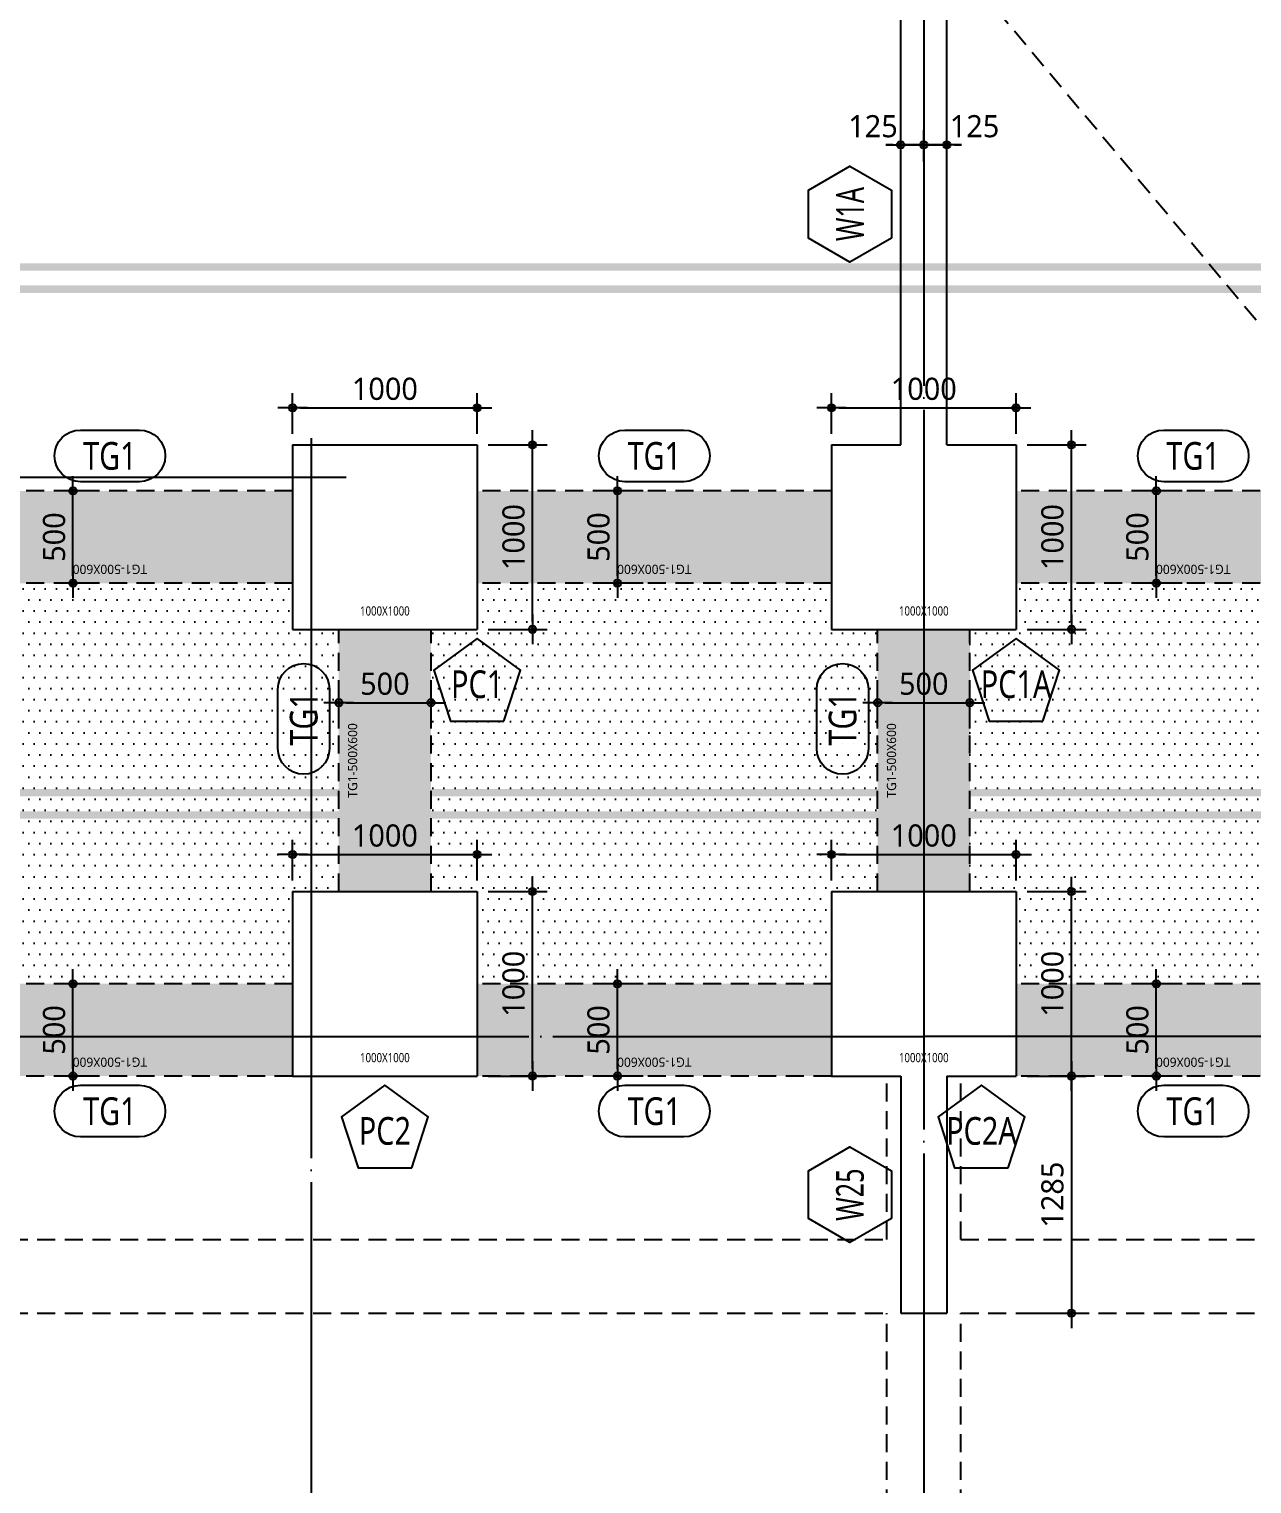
# Model space of a CAD drawing. Header units: millimetres. Extents: x 350420 to 672135, y -312840 to -44390.
# Drawn here: x 515322 to 521948, y -68560 to -60678 of the extents above; entities that cross this region are included whole.
import ezdxf
from ezdxf.enums import TextEntityAlignment as Align
from ezdxf.xclip import XClip

# ---------------------------------------------------------------- set-up
doc = ezdxf.new("R2010")
doc.units = ezdxf.units.MM
doc.header["$LTSCALE"] = 65
doc.header["$XCLIPFRAME"] = 0
for name, pattern in [('CEN', [62, 60, -1, 0, -1]), ('HID2', [7.5, 6, -1.5]), ('XS-지하주차장$0$CEN', [62, 60, -1, 0, -1]), ('XS-지하주차장$0$HID', [2.3, 1.5, -0.8])]:
    doc.linetypes.add(name, pattern=pattern)
doc.layers.get('Defpoints').update_dxf_attribs({"color": 145})
for name, color, linetype in [('252', 252, 'Continuous'), ('BAR-B', 2, 'HID2'), ('BAR-T', 2, 'Continuous'), ('CEN', 1, 'CEN'), ('DIM', 7, 'Continuous'), ('DOT', 7, 'Continuous'), ('M', 7, 'Continuous'), ('NAME-B', 6, 'Continuous'), ('NAME-C', 1, 'Continuous'), ('NAME-W', 4, 'Continuous'), ('XS-지하주차장$0$CEN', 1, 'XS-지하주차장$0$CEN'), ('XS-지하주차장$0$G', 4, 'XS-지하주차장$0$HID'), ('XS-지하주차장$0$TG', 30, 'XS-지하주차장$0$HID'), ('XS-지하주차장$0$W1', 2, 'Continuous'), ('XS-지하주차장$0$W1-H', 11, 'XS-지하주차장$0$HID')]:
    doc.layers.add(name, color=color, linetype=linetype)
doc.layers.add('XS-지하주차장$0$1215', color=181, linetype='XS-지하주차장$0$HID', plot=False)
doc.layers.add('XS-지하주차장$0$DEFPOINT', color=144, linetype='Continuous', plot=False)
doc.styles.add('XS-지하주차장$0$맑은고딕', font='malgun.ttf')
doc.styles.add('맑은고딕', font='malgun.ttf')
doc.dimstyles.new('DIM_40', dxfattribs={"dimscale": 40, "dimtxt": 3, "dimasz": 1, "dimexe": 2, "dimexo": 1.5, "dimgap": 1, "dimtad": 1, "dimdec": 0, "dimzin": 0, "dimdsep": 46, "dimtxsty": '맑은고딕', "dimblk1": 'DIMDOT', "dimblk2": 'DIMDOT', "dimsah": 1, "dimcen": 0.09, "dimdle": 2, "dimclrd": 7, "dimclre": 7, "dimclrt": 6, "dimadec": 0, "dimazin": 0, "dimtfac": 1, "dimtdec": 0, "dimtix": 1, "dimtmove": 2, "dimatfit": 3, "dimldrblk": 'DIMDOT', "dimfxl": 0, "dimtolj": 1, "dimtzin": 0, "dimarcsym": 0})
pattern_1 = [(0, (255970, -115670), (30, 60), [0, -60])]

# ---------------------------------------------------------------- blocks, each defined once
blk = doc.blocks.new('XS-지하주차장$0$B1-6')
at = {"layer": 'XS-지하주차장$0$CEN'}
for p, q in [((6400, 8925), (6400, 0)), ((6400, 8925), (6400, 0)), ((3080, 4740), (3080, 0)), ((360, 4530), (3270, 4530)), ((360, 1500), (6400, 1500)), ((12440, 1500), (6400, 1500))]:
    blk.add_line(p, q, dxfattribs=at)
at = {"layer": 'XS-지하주차장$0$W1'}
for p, q in [((6275, 4705), (6275, 7205)), ((6525, 4705), (6525, 7205)), ((2980, 4705), (3980, 4705)), ((2980, 4705), (2980, 3705)), ((3980, 4705), (3980, 3705)), ((5900, 4705), (6275, 4705)), ((5900, 4705), (5900, 3705)), ((6525, 4705), (6900, 4705)), ((6900, 4705), (6900, 3705)), ((2980, 3705), (3980, 3705)), ((5900, 3705), (6900, 3705)), ((2980, 2285), (3980, 2285)), ((2980, 2285), (2980, 1285)), ((3980, 2285), (3980, 1285)), ((5900, 2285), (6900, 2285)), ((5900, 2285), (5900, 1285)), ((6900, 2285), (6900, 1285)), ((2980, 1285), (3980, 1285)), ((5900, 1285), (6275, 1285)), ((6275, 1285), (6275, 0)), ((6525, 1285), (6525, 0)), ((6525, 1285), (6900, 1285)), ((6275, 0), (6525, 0))]:
    blk.add_line(p, q, dxfattribs=at)
at = {"layer": 'XS-지하주차장$0$DEFPOINT', "color": 2, "style": 'XS-지하주차장$0$맑은고딕', "width": 0.8}
for p in [(3480, 3805), (6400, 3805), (3480, 1385), (6400, 1385)]:
    blk.add_text('1000X1000', height=50, dxfattribs=at).set_placement(p, align=Align.MIDDLE_CENTER)
blk = doc.blocks.new('XS-지하주차장$0$B2-W')
at = {"layer": 'XS-지하주차장$0$W1-H'}
for p, q in [((107385, 96780), (106385, 96780)), ((106385, 96780), (106385, 95780)), ((107385, 96780), (107385, 95780)), ((109805, 96780), (108805, 96780)), ((108805, 96780), (108805, 95780)), ((109805, 96780), (109805, 95780)), ((107385, 95780), (106385, 95780)), ((109805, 95780), (108805, 95780)), ((107385, 93860), (106385, 93860)), ((106385, 93860), (106385, 93485)), ((107385, 93860), (107385, 92860)), ((109805, 93860), (108805, 93860)), ((108805, 93860), (108805, 92860)), ((109805, 93860), (109805, 93485)), ((105100, 93485), (105100, 93235)), ((106385, 93485), (105100, 93485)), ((109805, 93485), (112305, 93485)), ((106385, 93235), (105100, 93235)), ((106385, 93235), (106385, 92860)), ((109805, 93235), (112305, 93235)), ((109805, 93235), (109805, 92860)), ((107385, 92860), (106385, 92860)), ((109805, 92860), (108805, 92860))]:
    blk.add_line(p, q, dxfattribs=at)
blk = doc.blocks.new('XS-지하주차장')
at = {"layer": 'XS-지하주차장$0$1215'}
blk.add_line((429310.9, -23852.4), (653967.6, 164076.9), dxfattribs=at)
at = {"layer": 'XS-지하주차장$0$G'}
for p, q in [((644610, 168400), (644610, 162750)), ((645010, 168400), (645010, 162750)), ((640310, 162750), (644610, 162750)), ((645010, 162750), (645895, 162750)), ((640310, 162350), (644610, 162350)), ((644610, 162350), (644610, 156710)), ((645010, 162350), (645895, 162350)), ((645010, 162350), (645010, 156710))]:
    blk.add_line(p, q, dxfattribs=at)
at = {"layer": 'XS-지하주차장$0$TG'}
for p, q in [((645895, 165970), (645895, 167950)), ((646395, 165970), (646395, 167950)), ((648565, 165970), (648565, 167950)), ((649065, 165970), (649065, 167950)), ((646895, 165720), (648315, 165720)), ((646895, 165220), (648315, 165220)), ((645895, 163050), (645895, 164970)), ((646395, 163050), (646395, 164970)), ((648565, 163050), (648565, 164970)), ((649065, 163050), (649065, 164970)), ((646895, 162800), (648315, 162800)), ((646895, 162300), (648315, 162300)), ((645895, 160130), (645895, 162050)), ((646395, 160130), (646395, 162050)), ((648565, 160130), (648565, 162050)), ((649065, 160130), (649065, 162050))]:
    blk.add_line(p, q, dxfattribs=at)
at = {"layer": 'XS-지하주차장$0$W1', "rotation": 270}
blk.add_blockref('XS-지하주차장$0$B1-6', (644610, 168950), dxfattribs=at)
at = {"layer": 'XS-지하주차장$0$W1-H'}
blk.add_blockref('XS-지하주차장$0$B2-W', (539510, 69190), dxfattribs=at)
at = {"layer": 'XS-지하주차장$0$DEFPOINT', "color": 2, "style": 'XS-지하주차장$0$맑은고딕'}
for p in [(645970, 166960), (648640, 166960), (645970, 164010), (648640, 164010), (645970, 161090), (648640, 161090)]:
    blk.add_text('TG1-500X600', height=50, rotation=90, dxfattribs=at).set_placement(p, align=Align.MIDDLE_CENTER)
for p in [(647605, 165645), (647605, 162725)]:
    blk.add_text('TG1-500X600', height=50, dxfattribs=at).set_placement(p, align=Align.MIDDLE_CENTER)
blk = doc.blocks.new('DIMDOT')
at = {"layer": 'DIM', "linetype": 'Continuous'}
blk.add_line((-2, 0), (2, 0), dxfattribs=at)
for radius in [0.5, 0.25]:
    blk.add_circle((0, 0), radius, dxfattribs=at)
blk = doc.blocks.new('*D756')
at = {"layer": 'Defpoints', "color": 0, "linetype": 'Continuous', "transparency": 16777216}
for p in [(520295, -61305), (520170, -61455), (520295, -61455)]:
    blk.add_point(p, dxfattribs=at)
at = {"layer": 'DIM', "color": 7, "linetype": 'Continuous', "lineweight": -2, "transparency": 16777216}
for p, q in [((520170, -61395), (520170, -61225)), ((520295, -61395), (520295, -61225)), ((520130, -61305), (520090, -61305)), ((520170, -61305), (520295, -61305)), ((520335, -61305), (520375, -61305))]:
    blk.add_line(p, q, dxfattribs=at)
at = {"layer": 'DIM', "color": 7, "linetype": 'Continuous', "lineweight": -2, "transparency": 16777216, "xscale": 40, "yscale": 40, "zscale": 40}
blk.add_blockref('DIMDOT', (520170, -61305), dxfattribs=at)
at = {"layer": 'DIM', "color": 7, "linetype": 'Continuous', "lineweight": -2, "transparency": 16777216, "xscale": 40, "yscale": 40, "zscale": 40, "rotation": 180}
blk.add_blockref('DIMDOT', (520295, -61305), dxfattribs=at)
at = {"layer": 'DIM', "color": 6, "linetype": 'Continuous', "transparency": 16777216, "insert": (520445, -61204.9), "char_height": 120, "attachment_point": 5, "style": '맑은고딕'}
blk.add_mtext('\\A1;125', dxfattribs=at)
blk = doc.blocks.new('*D757')
at = {"layer": 'Defpoints', "color": 0, "linetype": 'Continuous', "transparency": 16777216}
for p in [(520045, -61305), (520045, -61455), (520170, -61455)]:
    blk.add_point(p, dxfattribs=at)
at = {"layer": 'DIM', "color": 7, "linetype": 'Continuous', "lineweight": -2, "transparency": 16777216}
for p, q in [((520045, -61395), (520045, -61225)), ((520170, -61395), (520170, -61225)), ((520005, -61305), (519965, -61305)), ((520170, -61305), (520045, -61305)), ((520210, -61305), (520250, -61305))]:
    blk.add_line(p, q, dxfattribs=at)
at = {"layer": 'DIM', "color": 7, "linetype": 'Continuous', "lineweight": -2, "transparency": 16777216, "xscale": 40, "yscale": 40, "zscale": 40}
blk.add_blockref('DIMDOT', (520045, -61305), dxfattribs=at)
at = {"layer": 'DIM', "color": 7, "linetype": 'Continuous', "lineweight": -2, "transparency": 16777216, "xscale": 40, "yscale": 40, "zscale": 40, "rotation": 180}
blk.add_blockref('DIMDOT', (520170, -61305), dxfattribs=at)
at = {"layer": 'DIM', "color": 6, "linetype": 'Continuous', "transparency": 16777216, "insert": (519895, -61204.9), "char_height": 120, "attachment_point": 5, "style": '맑은고딕'}
blk.add_mtext('\\A1;125', dxfattribs=at)
blk = doc.blocks.new('*D856')
at = {"layer": 'Defpoints', "color": 0, "linetype": 'Continuous', "transparency": 16777216}
for p in [(520670, -65350), (520970, -65350), (520670, -66350)]:
    blk.add_point(p, dxfattribs=at)
at = {"layer": 'DIM', "color": 7, "linetype": 'Continuous', "lineweight": -2, "transparency": 16777216}
for p, q in [((520730, -65350), (521050, -65350)), ((520970, -66310), (520970, -65390)), ((520730, -66350), (521050, -66350))]:
    blk.add_line(p, q, dxfattribs=at)
at = {"layer": 'DIM', "color": 7, "linetype": 'Continuous', "lineweight": -2, "transparency": 16777216, "xscale": 40, "yscale": 40, "zscale": 40}
for p, rotation in [((520970, -65350), 90), ((520970, -66350), 270)]:
    blk.add_blockref('DIMDOT', p, dxfattribs=dict(at, rotation=rotation))
at = {"layer": 'DIM', "color": 6, "linetype": 'Continuous', "transparency": 16777216, "insert": (520867.6, -65850), "char_height": 120, "attachment_point": 5, "rotation": 90, "style": '맑은고딕'}
blk.add_mtext('\\A1;1000', dxfattribs=at)
blk = doc.blocks.new('*D857')
at = {"layer": 'Defpoints', "color": 0, "linetype": 'Continuous', "transparency": 16777216}
for p in [(520670, -65150), (519670, -65350), (520670, -65350)]:
    blk.add_point(p, dxfattribs=at)
at = {"layer": 'DIM', "color": 7, "linetype": 'Continuous', "lineweight": -2, "transparency": 16777216}
for p, q in [((519670, -65290), (519670, -65070)), ((520670, -65290), (520670, -65070)), ((519710, -65150), (520630, -65150))]:
    blk.add_line(p, q, dxfattribs=at)
at = {"layer": 'DIM', "color": 7, "linetype": 'Continuous', "lineweight": -2, "transparency": 16777216, "xscale": 40, "yscale": 40, "zscale": 40, "rotation": 180}
blk.add_blockref('DIMDOT', (519670, -65150), dxfattribs=at)
at = {"layer": 'DIM', "color": 7, "linetype": 'Continuous', "lineweight": -2, "transparency": 16777216, "xscale": 40, "yscale": 40, "zscale": 40}
blk.add_blockref('DIMDOT', (520670, -65150), dxfattribs=at)
at = {"layer": 'DIM', "color": 6, "linetype": 'Continuous', "transparency": 16777216, "insert": (520170, -65047.6), "char_height": 120, "attachment_point": 5, "style": '맑은고딕'}
blk.add_mtext('\\A1;1000', dxfattribs=at)
blk = doc.blocks.new('*D872')
at = {"layer": 'Defpoints', "color": 0, "linetype": 'Continuous', "transparency": 16777216}
for p in [(517750, -65350), (518050, -65350), (517750, -66350)]:
    blk.add_point(p, dxfattribs=at)
at = {"layer": 'DIM', "color": 7, "linetype": 'Continuous', "lineweight": -2, "transparency": 16777216}
for p, q in [((517810, -65350), (518130, -65350)), ((518050, -66310), (518050, -65390)), ((517810, -66350), (518130, -66350))]:
    blk.add_line(p, q, dxfattribs=at)
at = {"layer": 'DIM', "color": 7, "linetype": 'Continuous', "lineweight": -2, "transparency": 16777216, "xscale": 40, "yscale": 40, "zscale": 40}
for p, rotation in [((518050, -65350), 90), ((518050, -66350), 270)]:
    blk.add_blockref('DIMDOT', p, dxfattribs=dict(at, rotation=rotation))
at = {"layer": 'DIM', "color": 6, "linetype": 'Continuous', "transparency": 16777216, "insert": (517947.6, -65850), "char_height": 120, "attachment_point": 5, "rotation": 90, "style": '맑은고딕'}
blk.add_mtext('\\A1;1000', dxfattribs=at)
blk = doc.blocks.new('*D873')
at = {"layer": 'Defpoints', "color": 0, "linetype": 'Continuous', "transparency": 16777216}
for p in [(517750, -65150), (516750, -65350), (517750, -65350)]:
    blk.add_point(p, dxfattribs=at)
at = {"layer": 'DIM', "color": 7, "linetype": 'Continuous', "lineweight": -2, "transparency": 16777216}
for p, q in [((516750, -65290), (516750, -65070)), ((517750, -65290), (517750, -65070)), ((516790, -65150), (517710, -65150))]:
    blk.add_line(p, q, dxfattribs=at)
at = {"layer": 'DIM', "color": 7, "linetype": 'Continuous', "lineweight": -2, "transparency": 16777216, "xscale": 40, "yscale": 40, "zscale": 40, "rotation": 180}
blk.add_blockref('DIMDOT', (516750, -65150), dxfattribs=at)
at = {"layer": 'DIM', "color": 7, "linetype": 'Continuous', "lineweight": -2, "transparency": 16777216, "xscale": 40, "yscale": 40, "zscale": 40}
blk.add_blockref('DIMDOT', (517750, -65150), dxfattribs=at)
at = {"layer": 'DIM', "color": 6, "linetype": 'Continuous', "transparency": 16777216, "insert": (517250, -65047.6), "char_height": 120, "attachment_point": 5, "style": '맑은고딕'}
blk.add_mtext('\\A1;1000', dxfattribs=at)
blk = doc.blocks.new('*D884')
at = {"layer": 'Defpoints', "color": 0, "linetype": 'Continuous', "transparency": 16777216}
for p in [(520670, -62930), (520970, -62930), (520670, -63930)]:
    blk.add_point(p, dxfattribs=at)
at = {"layer": 'DIM', "color": 7, "linetype": 'Continuous', "lineweight": -2, "transparency": 16777216}
for p, q in [((520730, -62930), (521050, -62930)), ((520970, -63890), (520970, -62970)), ((520730, -63930), (521050, -63930))]:
    blk.add_line(p, q, dxfattribs=at)
at = {"layer": 'DIM', "color": 7, "linetype": 'Continuous', "lineweight": -2, "transparency": 16777216, "xscale": 40, "yscale": 40, "zscale": 40}
for p, rotation in [((520970, -62930), 90), ((520970, -63930), 270)]:
    blk.add_blockref('DIMDOT', p, dxfattribs=dict(at, rotation=rotation))
at = {"layer": 'DIM', "color": 6, "linetype": 'Continuous', "transparency": 16777216, "insert": (520867.6, -63430), "char_height": 120, "attachment_point": 5, "rotation": 90, "style": '맑은고딕'}
blk.add_mtext('\\A1;1000', dxfattribs=at)
blk = doc.blocks.new('*D885')
at = {"layer": 'Defpoints', "color": 0, "linetype": 'Continuous', "transparency": 16777216}
for p in [(520670, -62730), (519670, -62930), (520670, -62930)]:
    blk.add_point(p, dxfattribs=at)
at = {"layer": 'DIM', "color": 7, "linetype": 'Continuous', "lineweight": -2, "transparency": 16777216}
for p, q in [((519670, -62870), (519670, -62650)), ((520670, -62870), (520670, -62650)), ((519710, -62730), (520630, -62730))]:
    blk.add_line(p, q, dxfattribs=at)
at = {"layer": 'DIM', "color": 7, "linetype": 'Continuous', "lineweight": -2, "transparency": 16777216, "xscale": 40, "yscale": 40, "zscale": 40, "rotation": 180}
blk.add_blockref('DIMDOT', (519670, -62730), dxfattribs=at)
at = {"layer": 'DIM', "color": 7, "linetype": 'Continuous', "lineweight": -2, "transparency": 16777216, "xscale": 40, "yscale": 40, "zscale": 40}
blk.add_blockref('DIMDOT', (520670, -62730), dxfattribs=at)
at = {"layer": 'DIM', "color": 6, "linetype": 'Continuous', "transparency": 16777216, "insert": (520170, -62627.6), "char_height": 120, "attachment_point": 5, "style": '맑은고딕'}
blk.add_mtext('\\A1;1000', dxfattribs=at)
blk = doc.blocks.new('*D892')
at = {"layer": 'Defpoints', "color": 0, "linetype": 'Continuous', "transparency": 16777216}
for p in [(517750, -62930), (518050, -62930), (517750, -63930)]:
    blk.add_point(p, dxfattribs=at)
at = {"layer": 'DIM', "color": 7, "linetype": 'Continuous', "lineweight": -2, "transparency": 16777216}
for p, q in [((517810, -62930), (518130, -62930)), ((518050, -63890), (518050, -62970)), ((517810, -63930), (518130, -63930))]:
    blk.add_line(p, q, dxfattribs=at)
at = {"layer": 'DIM', "color": 7, "linetype": 'Continuous', "lineweight": -2, "transparency": 16777216, "xscale": 40, "yscale": 40, "zscale": 40}
for p, rotation in [((518050, -62930), 90), ((518050, -63930), 270)]:
    blk.add_blockref('DIMDOT', p, dxfattribs=dict(at, rotation=rotation))
at = {"layer": 'DIM', "color": 6, "linetype": 'Continuous', "transparency": 16777216, "insert": (517947.6, -63430), "char_height": 120, "attachment_point": 5, "rotation": 90, "style": '맑은고딕'}
blk.add_mtext('\\A1;1000', dxfattribs=at)
blk = doc.blocks.new('*D893')
at = {"layer": 'Defpoints', "color": 0, "linetype": 'Continuous', "transparency": 16777216}
for p in [(517750, -62730), (516750, -62930), (517750, -62930)]:
    blk.add_point(p, dxfattribs=at)
at = {"layer": 'DIM', "color": 7, "linetype": 'Continuous', "lineweight": -2, "transparency": 16777216}
for p, q in [((516750, -62870), (516750, -62650)), ((517750, -62870), (517750, -62650)), ((516790, -62730), (517710, -62730))]:
    blk.add_line(p, q, dxfattribs=at)
at = {"layer": 'DIM', "color": 7, "linetype": 'Continuous', "lineweight": -2, "transparency": 16777216, "xscale": 40, "yscale": 40, "zscale": 40, "rotation": 180}
blk.add_blockref('DIMDOT', (516750, -62730), dxfattribs=at)
at = {"layer": 'DIM', "color": 7, "linetype": 'Continuous', "lineweight": -2, "transparency": 16777216, "xscale": 40, "yscale": 40, "zscale": 40}
blk.add_blockref('DIMDOT', (517750, -62730), dxfattribs=at)
at = {"layer": 'DIM', "color": 6, "linetype": 'Continuous', "transparency": 16777216, "insert": (517250, -62627.6), "char_height": 120, "attachment_point": 5, "style": '맑은고딕'}
blk.add_mtext('\\A1;1000', dxfattribs=at)
blk = doc.blocks.new('*D903')
at = {"layer": 'Defpoints', "color": 0, "linetype": 'Continuous', "transparency": 16777216}
for p in [(520670, -66350), (520670, -67635), (520970, -67635)]:
    blk.add_point(p, dxfattribs=at)
at = {"layer": 'DIM', "color": 7, "linetype": 'Continuous', "lineweight": -2, "transparency": 16777216}
for p, q in [((520730, -66350), (521050, -66350)), ((520970, -66390), (520970, -67595)), ((520730, -67635), (521050, -67635))]:
    blk.add_line(p, q, dxfattribs=at)
at = {"layer": 'DIM', "color": 7, "linetype": 'Continuous', "lineweight": -2, "transparency": 16777216, "xscale": 40, "yscale": 40, "zscale": 40}
for p, rotation in [((520970, -66350), 90), ((520970, -67635), 270)]:
    blk.add_blockref('DIMDOT', p, dxfattribs=dict(at, rotation=rotation))
at = {"layer": 'DIM', "color": 6, "linetype": 'Continuous', "transparency": 16777216, "insert": (520867.6, -66992.5), "char_height": 120, "attachment_point": 5, "rotation": 90, "style": '맑은고딕'}
blk.add_mtext('\\A1;1285', dxfattribs=at)
blk = doc.blocks.new('*D924')
at = {"layer": 'Defpoints', "color": 0, "linetype": 'Continuous', "transparency": 16777216}
for p in [(521430, -63180), (521630, -63180), (521630, -63680)]:
    blk.add_point(p, dxfattribs=at)
at = {"layer": 'DIM', "color": 7, "linetype": 'Continuous', "lineweight": -2, "transparency": 16777216}
for p, q in [((521570, -63180), (521350, -63180)), ((521430, -63640), (521430, -63220)), ((521570, -63680), (521350, -63680))]:
    blk.add_line(p, q, dxfattribs=at)
at = {"layer": 'DIM', "color": 7, "linetype": 'Continuous', "lineweight": -2, "transparency": 16777216, "xscale": 40, "yscale": 40, "zscale": 40}
for p, rotation in [((521430, -63180), 90), ((521430, -63680), 270)]:
    blk.add_blockref('DIMDOT', p, dxfattribs=dict(at, rotation=rotation))
at = {"layer": 'DIM', "color": 6, "linetype": 'Continuous', "transparency": 16777216, "insert": (521328, -63430), "char_height": 120, "attachment_point": 5, "rotation": 90, "style": '맑은고딕'}
blk.add_mtext('\\A1;500', dxfattribs=at)
blk = doc.blocks.new('*D925')
at = {"layer": 'Defpoints', "color": 0, "linetype": 'Continuous', "transparency": 16777216}
for p in [(521430, -65850), (521630, -65850), (521630, -66350)]:
    blk.add_point(p, dxfattribs=at)
at = {"layer": 'DIM', "color": 7, "linetype": 'Continuous', "lineweight": -2, "transparency": 16777216}
for p, q in [((521570, -65850), (521350, -65850)), ((521430, -66310), (521430, -65890)), ((521570, -66350), (521350, -66350))]:
    blk.add_line(p, q, dxfattribs=at)
at = {"layer": 'DIM', "color": 7, "linetype": 'Continuous', "lineweight": -2, "transparency": 16777216, "xscale": 40, "yscale": 40, "zscale": 40}
for p, rotation in [((521430, -65850), 90), ((521430, -66350), 270)]:
    blk.add_blockref('DIMDOT', p, dxfattribs=dict(at, rotation=rotation))
at = {"layer": 'DIM', "color": 6, "linetype": 'Continuous', "transparency": 16777216, "insert": (521328, -66100), "char_height": 120, "attachment_point": 5, "rotation": 90, "style": '맑은고딕'}
blk.add_mtext('\\A1;500', dxfattribs=at)
blk = doc.blocks.new('*D926')
at = {"layer": 'Defpoints', "color": 0, "linetype": 'Continuous', "transparency": 16777216}
for p in [(518510, -63180), (518710, -63180), (518710, -63680)]:
    blk.add_point(p, dxfattribs=at)
at = {"layer": 'DIM', "color": 7, "linetype": 'Continuous', "lineweight": -2, "transparency": 16777216}
for p, q in [((518650, -63180), (518430, -63180)), ((518510, -63640), (518510, -63220)), ((518650, -63680), (518430, -63680))]:
    blk.add_line(p, q, dxfattribs=at)
at = {"layer": 'DIM', "color": 7, "linetype": 'Continuous', "lineweight": -2, "transparency": 16777216, "xscale": 40, "yscale": 40, "zscale": 40}
for p, rotation in [((518510, -63180), 90), ((518510, -63680), 270)]:
    blk.add_blockref('DIMDOT', p, dxfattribs=dict(at, rotation=rotation))
at = {"layer": 'DIM', "color": 6, "linetype": 'Continuous', "transparency": 16777216, "insert": (518408, -63430), "char_height": 120, "attachment_point": 5, "rotation": 90, "style": '맑은고딕'}
blk.add_mtext('\\A1;500', dxfattribs=at)
blk = doc.blocks.new('*D927')
at = {"layer": 'Defpoints', "color": 0, "linetype": 'Continuous', "transparency": 16777216}
for p in [(518510, -65850), (518710, -65850), (518710, -66350)]:
    blk.add_point(p, dxfattribs=at)
at = {"layer": 'DIM', "color": 7, "linetype": 'Continuous', "lineweight": -2, "transparency": 16777216}
for p, q in [((518650, -65850), (518430, -65850)), ((518510, -66310), (518510, -65890)), ((518650, -66350), (518430, -66350))]:
    blk.add_line(p, q, dxfattribs=at)
at = {"layer": 'DIM', "color": 7, "linetype": 'Continuous', "lineweight": -2, "transparency": 16777216, "xscale": 40, "yscale": 40, "zscale": 40}
for p, rotation in [((518510, -65850), 90), ((518510, -66350), 270)]:
    blk.add_blockref('DIMDOT', p, dxfattribs=dict(at, rotation=rotation))
at = {"layer": 'DIM', "color": 6, "linetype": 'Continuous', "transparency": 16777216, "insert": (518408, -66100), "char_height": 120, "attachment_point": 5, "rotation": 90, "style": '맑은고딕'}
blk.add_mtext('\\A1;500', dxfattribs=at)
blk = doc.blocks.new('*D928')
at = {"layer": 'Defpoints', "color": 0, "linetype": 'Continuous', "transparency": 16777216}
for p in [(515560, -63180), (515760, -63180), (515760, -63680)]:
    blk.add_point(p, dxfattribs=at)
at = {"layer": 'DIM', "color": 7, "linetype": 'Continuous', "lineweight": -2, "transparency": 16777216}
for p, q in [((515700, -63180), (515480, -63180)), ((515560, -63640), (515560, -63220)), ((515700, -63680), (515480, -63680))]:
    blk.add_line(p, q, dxfattribs=at)
at = {"layer": 'DIM', "color": 7, "linetype": 'Continuous', "lineweight": -2, "transparency": 16777216, "xscale": 40, "yscale": 40, "zscale": 40}
for p, rotation in [((515560, -63180), 90), ((515560, -63680), 270)]:
    blk.add_blockref('DIMDOT', p, dxfattribs=dict(at, rotation=rotation))
at = {"layer": 'DIM', "color": 6, "linetype": 'Continuous', "transparency": 16777216, "insert": (515458, -63430), "char_height": 120, "attachment_point": 5, "rotation": 90, "style": '맑은고딕'}
blk.add_mtext('\\A1;500', dxfattribs=at)
blk = doc.blocks.new('*D929')
at = {"layer": 'Defpoints', "color": 0, "linetype": 'Continuous', "transparency": 16777216}
for p in [(515560, -65850), (515760, -65850), (515760, -66350)]:
    blk.add_point(p, dxfattribs=at)
at = {"layer": 'DIM', "color": 7, "linetype": 'Continuous', "lineweight": -2, "transparency": 16777216}
for p, q in [((515700, -65850), (515480, -65850)), ((515560, -66310), (515560, -65890)), ((515700, -66350), (515480, -66350))]:
    blk.add_line(p, q, dxfattribs=at)
at = {"layer": 'DIM', "color": 7, "linetype": 'Continuous', "lineweight": -2, "transparency": 16777216, "xscale": 40, "yscale": 40, "zscale": 40}
for p, rotation in [((515560, -65850), 90), ((515560, -66350), 270)]:
    blk.add_blockref('DIMDOT', p, dxfattribs=dict(at, rotation=rotation))
at = {"layer": 'DIM', "color": 6, "linetype": 'Continuous', "transparency": 16777216, "insert": (515458, -66100), "char_height": 120, "attachment_point": 5, "rotation": 90, "style": '맑은고딕'}
blk.add_mtext('\\A1;500', dxfattribs=at)
blk = doc.blocks.new('*D931')
at = {"layer": 'Defpoints', "color": 0, "linetype": 'Continuous', "transparency": 16777216}
for p in [(517500, -64327.2), (517000, -64527.2), (517500, -64527.2)]:
    blk.add_point(p, dxfattribs=at)
at = {"layer": 'DIM', "color": 7, "linetype": 'Continuous', "lineweight": -2, "transparency": 16777216}
for p, q in [((517000, -64467.2), (517000, -64247.2)), ((517500, -64467.2), (517500, -64247.2)), ((517040, -64327.2), (517460, -64327.2))]:
    blk.add_line(p, q, dxfattribs=at)
at = {"layer": 'DIM', "color": 7, "linetype": 'Continuous', "lineweight": -2, "transparency": 16777216, "xscale": 40, "yscale": 40, "zscale": 40, "rotation": 180}
blk.add_blockref('DIMDOT', (517000, -64327.2), dxfattribs=at)
at = {"layer": 'DIM', "color": 7, "linetype": 'Continuous', "lineweight": -2, "transparency": 16777216, "xscale": 40, "yscale": 40, "zscale": 40}
blk.add_blockref('DIMDOT', (517500, -64327.2), dxfattribs=at)
at = {"layer": 'DIM', "color": 6, "linetype": 'Continuous', "transparency": 16777216, "insert": (517250, -64225.2), "char_height": 120, "attachment_point": 5, "style": '맑은고딕'}
blk.add_mtext('\\A1;500', dxfattribs=at)
blk = doc.blocks.new('*D932')
at = {"layer": 'Defpoints', "color": 0, "linetype": 'Continuous', "transparency": 16777216}
for p in [(520420, -64327.2), (519920, -64527.2), (520420, -64527.2)]:
    blk.add_point(p, dxfattribs=at)
at = {"layer": 'DIM', "color": 7, "linetype": 'Continuous', "lineweight": -2, "transparency": 16777216}
for p, q in [((519920, -64467.2), (519920, -64247.2)), ((520420, -64467.2), (520420, -64247.2)), ((519960, -64327.2), (520380, -64327.2))]:
    blk.add_line(p, q, dxfattribs=at)
at = {"layer": 'DIM', "color": 7, "linetype": 'Continuous', "lineweight": -2, "transparency": 16777216, "xscale": 40, "yscale": 40, "zscale": 40, "rotation": 180}
blk.add_blockref('DIMDOT', (519920, -64327.2), dxfattribs=at)
at = {"layer": 'DIM', "color": 7, "linetype": 'Continuous', "lineweight": -2, "transparency": 16777216, "xscale": 40, "yscale": 40, "zscale": 40}
blk.add_blockref('DIMDOT', (520420, -64327.2), dxfattribs=at)
at = {"layer": 'DIM', "color": 6, "linetype": 'Continuous', "transparency": 16777216, "insert": (520170, -64225.2), "char_height": 120, "attachment_point": 5, "style": '맑은고딕'}
blk.add_mtext('\\A1;500', dxfattribs=at)

msp = doc.modelspace()

# ---------------------------------------------------------------- hatches: boundary and pattern name
at = {"layer": 'DOT'}
h = msp.add_hatch(dxfattribs=at)
h.set_pattern_fill('DOTS', color=256, scale=60)
h.set_pattern_definition(pattern_1)
h.paths.add_polyline_path([(514170, -63930), (514170, -65350), (514770, -65350), (514770, -65850), (516750, -65850), (516750, -65350), (517000, -65350), (517000, -63930), (516750, -63930), (516750, -63680), (514770, -63680), (514770, -63930)])
h = msp.add_hatch(dxfattribs=at)
h.set_pattern_fill('DOTS', color=256, scale=60)
h.set_pattern_definition(pattern_1)
h.paths.add_polyline_path([(517750, -63680), (517750, -63930), (517500, -63930), (517500, -65350), (517750, -65350), (517750, -65850), (519670, -65850), (519670, -65350), (519920, -65350), (519920, -63930), (519670, -63930), (519670, -63680)])
h = msp.add_hatch(dxfattribs=at)
h.set_pattern_fill('DOTS', color=256, scale=60)
h.set_pattern_definition(pattern_1)
h.paths.add_polyline_path([(522590, -63680), (522590, -63930), (522840, -63930), (522840, -65350), (522590, -65350), (522590, -65850), (520670, -65850), (520670, -65350), (520420, -65350), (520420, -63930), (520670, -63930), (520670, -63680)])

# ---------------------------------------------------------------- linework, layer by layer
at = {"layer": '252'}
for points in [[(514770, -63180), (514770, -63680), (516750, -63180), (516750, -63680)], [(517750, -63180), (517750, -63680), (519670, -63180), (519670, -63680)], [(520670, -63180), (520670, -63680), (522590, -63180), (522590, -63680)], [(517000, -65350), (517500, -65350), (517000, -63930), (517500, -63930)], [(519920, -65350), (520420, -65350), (519920, -63930), (520420, -63930)], [(514770, -65850), (514770, -66350), (516750, -65850), (516750, -66350)], [(517750, -65850), (517750, -66350), (519670, -65850), (519670, -66350)], [(520670, -65850), (520670, -66350), (522590, -65850), (522590, -66350)]]:
    msp.add_solid(points, dxfattribs=at)
at = {"layer": 'BAR-B', "const_width": 40}
for points in [[(532535, -62087.1), (513810, -62087.1)], [(535260, -64935), (513810, -64935)]]:
    msp.add_lwpolyline(points, dxfattribs=at)
at = {"layer": 'BAR-T', "const_width": 40}
for points in [[(532535, -61967.1), (513810, -61967.1)], [(535260, -64815), (513810, -64815)]]:
    msp.add_lwpolyline(points, dxfattribs=at)
at = {"layer": 'CEN'}
for p, q in [((516850, -67635), (516850, -69135)), ((520170, -67635), (520170, -69135))]:
    msp.add_line(p, q, dxfattribs=at)
at = {"layer": 'M'}
for points in [[(519995, -61809.9), (519770, -61939.8), (519545, -61809.9), (519545, -61550.1), (519770, -61420.2), (519995, -61550.1)], [(517895.3, -64427.2), (517985.1, -64150.8), (517750, -63980), (517514.9, -64150.8), (517604.7, -64427.2)], [(520815.3, -64427.2), (520905.1, -64150.8), (520670, -63980), (520434.9, -64150.8), (520524.7, -64427.2)], [(517395.3, -66847.2), (517485.1, -66570.8), (517250, -66400), (517014.9, -66570.8), (517104.7, -66847.2)], [(520627.8, -66847.2), (520717.6, -66570.8), (520482.5, -66400), (520247.4, -66570.8), (520337.2, -66847.2)], [(519995, -67122.4), (519770, -67252.3), (519545, -67122.4), (519545, -66862.6), (519770, -66732.7), (519995, -66862.6)]]:
    msp.add_lwpolyline(points, close=True, dxfattribs=at)
for points in [[(515600, -62850), (515920, -62850, -1), (515920, -63130), (515600, -63130, -1)], [(518550, -62850), (518870, -62850, -1), (518870, -63130), (518550, -63130, -1)], [(521470, -62850), (521790, -62850, -1), (521790, -63130), (521470, -63130, -1)], [(516670, -64574.8), (516670, -64254.8, -1), (516950, -64254.8), (516950, -64574.8, -1)], [(519590, -64574.8), (519590, -64254.8, -1), (519870, -64254.8), (519870, -64574.8, -1)], [(515600, -66400), (515920, -66400, -1), (515920, -66680), (515600, -66680, -1)], [(518550, -66400), (518870, -66400, -1), (518870, -66680), (518550, -66680, -1)], [(521470, -66400), (521790, -66400, -1), (521790, -66680), (521470, -66680, -1)]]:
    msp.add_lwpolyline(points, format="xyb", close=True, dxfattribs=at)

# ---------------------------------------------------------------- block references
ref = msp.add_blockref('XS-지하주차장', (682720, -712245), dxfattribs=dict(rotation=90))
XClip(ref).set_block_clipping_path([(643110.0000000001, 141650.0000000187), (664534.9999999981, 170090.00000001)])

# ---------------------------------------------------------------- texts
at = {"layer": 'NAME-B', "style": '맑은고딕', "width": 0.8}
for p in [(515760, -62990), (518710, -62990), (521630, -62990), (515760, -66540), (518710, -66540), (521630, -66540)]:
    msp.add_text('TG1', height=150, dxfattribs=at).set_placement(p, align=Align.MIDDLE)
for p in [(516810, -64414.8), (519730, -64414.8)]:
    msp.add_text('TG1', height=150, rotation=90, dxfattribs=at).set_placement(p, align=Align.MIDDLE)
at = {"layer": 'NAME-C', "style": '맑은고딕', "width": 0.8}
for s, p in [('PC1', (517750, -64227.2)), ('PC1A', (520670, -64227.2)), ('PC2', (517250, -66647.2)), ('PC2A', (520482.5, -66647.2))]:
    msp.add_text(s, height=150, dxfattribs=at).set_placement(p, align=Align.MIDDLE_CENTER)
at = {"layer": 'NAME-W', "style": '맑은고딕', "width": 0.7}
for s, p in [('W1A', (519770, -61680)), ('W25', (519770, -66992.5))]:
    msp.add_text(s, height=150, rotation=90, dxfattribs=at).set_placement(p, align=Align.MIDDLE)

# ---------------------------------------------------------------- dimensions: what is measured, and where the dimension line sits
at = {"layer": 'DIM', "linetype": 'Continuous'}
dim = msp.add_linear_dim(base=(520045, -61305), p1=(520170, -61455), p2=(520045, -61455), angle=180, dimstyle='DIM_40', dxfattribs=at)
dim.commit()
dim.dimension.update_dxf_attribs({"geometry": '*D757', "text_midpoint": (519895, -61204.9), "dimtype": 160})
dim = msp.add_linear_dim(base=(520295, -61305), p1=(520170, -61455), p2=(520295, -61455), dimstyle='DIM_40', dxfattribs=at)
dim.commit()
dim.dimension.update_dxf_attribs({"geometry": '*D756', "text_midpoint": (520445, -61204.9), "dimtype": 160})
for base, p1, p2, picture, middle in [((517750, -62730), (516750, -62930), (517750, -62930), '*D893', (517250, -62627.6)), ((520670, -62730), (519670, -62930), (520670, -62930), '*D885', (520170, -62627.6)), ((517500, -64327.2), (517000, -64527.2), (517500, -64527.2), '*D931', (517250, -64225.2)), ((520420, -64327.2), (519920, -64527.2), (520420, -64527.2), '*D932', (520170, -64225.2)), ((517750, -65150), (516750, -65350), (517750, -65350), '*D873', (517250, -65047.6)), ((520670, -65150), (519670, -65350), (520670, -65350), '*D857', (520170, -65047.6))]:
    dim = msp.add_linear_dim(base=base, p1=p1, p2=p2, dimstyle='DIM_40', dxfattribs=at)
    dim.commit()
    dim.dimension.update_dxf_attribs({"geometry": picture, "text_midpoint": middle})
for base, p1, p2, angle, picture, middle in [((518050, -62930), (517750, -63930), (517750, -62930), 90, '*D892', (517947.6, -63430)), ((520970, -62930), (520670, -63930), (520670, -62930), 90, '*D884', (520867.6, -63430)), ((515560, -63180), (515760, -63680), (515760, -63180), 90, '*D928', (515458, -63430)), ((518510, -63180), (518710, -63680), (518710, -63180), 90, '*D926', (518408, -63430)), ((521430, -63180), (521630, -63680), (521630, -63180), 90, '*D924', (521328, -63430)), ((518050, -65350), (517750, -66350), (517750, -65350), 90, '*D872', (517947.6, -65850)), ((520970, -65350), (520670, -66350), (520670, -65350), 90, '*D856', (520867.6, -65850)), ((515560, -65850), (515760, -66350), (515760, -65850), 90, '*D929', (515458, -66100)), ((518510, -65850), (518710, -66350), (518710, -65850), 90, '*D927', (518408, -66100)), ((521430, -65850), (521630, -66350), (521630, -65850), 90, '*D925', (521328, -66100)), ((520970, -67635), (520670, -66350), (520670, -67635), 270, '*D903', (520867.6, -66992.5))]:
    dim = msp.add_linear_dim(base=base, p1=p1, p2=p2, angle=angle, dimstyle='DIM_40', dxfattribs=at)
    dim.commit()
    dim.dimension.update_dxf_attribs({"geometry": picture, "text_midpoint": middle})

doc.saveas('drawing.dxf')
